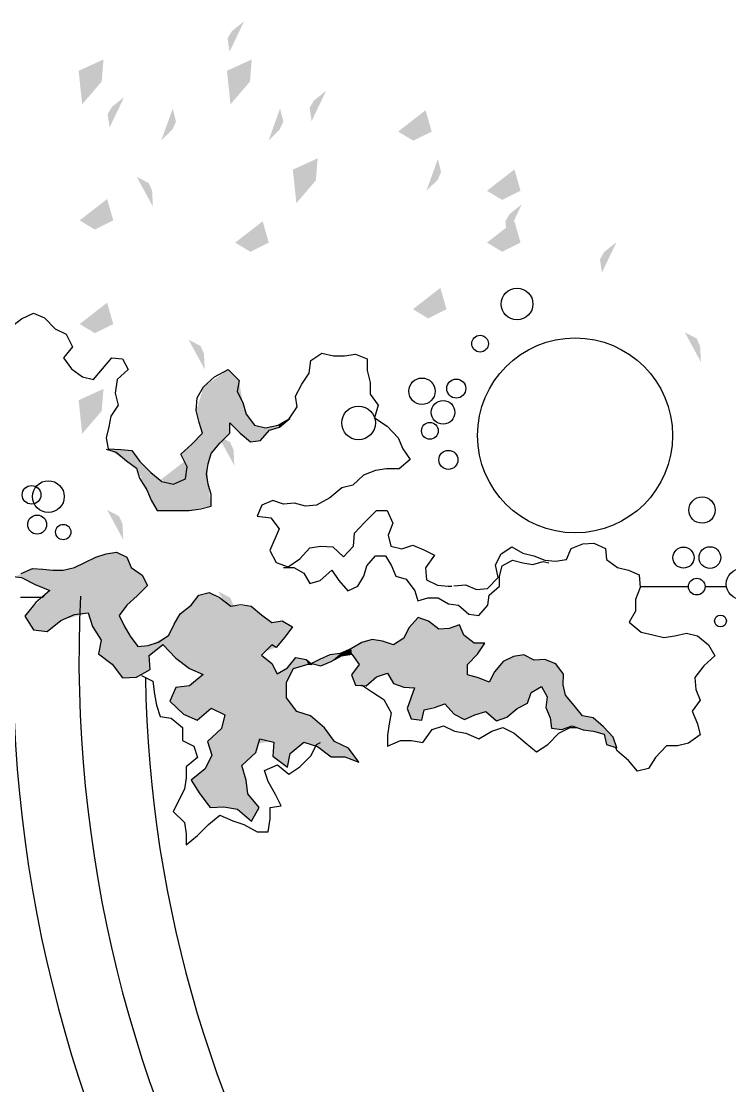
# Model space of a CAD drawing. Header units: millimetres. Extents: x 2133.42 to 2134.8, y 649.95 to 651.52.
# Drawn here: x 2134.2817 to 2134.3352, y 650.9743 to 651.0547 of the extents above; entities that cross this region are included whole.
import ezdxf

# ---------------------------------------------------------------- set-up
doc = ezdxf.new("R2010")
doc.units = ezdxf.units.MM
doc.linetypes.add('CONTINUA', pattern=[0])
for name, color, linetype in [('Hojas01', 64, 'Continuous'), ('Hojas02', 62, 'CONTINUA'), ('Tiesto', 32, 'Continuous')]:
    doc.layers.add(name, color=color, linetype=linetype)

msp = doc.modelspace()

# ---------------------------------------------------------------- linework, layer by layer
at = {"layer": 'Hojas01'}
msp.add_circle((2134.323526612086, 651.0234274879381), 0.00736422481313063, dxfattribs=at)
at = {"layer": 'Hojas02'}
for p, q in [((2134.281735270032, 651.0322401568891), (2134.282628185846, 651.0326520635568)), ((2134.282628185846, 651.0326520635568), (2134.283452415771, 651.0323088078211)), ((2134.280842354219, 651.0315536456866), (2134.281735270032, 651.0322401568891)), ((2134.283452415771, 651.0323088078211), (2134.284276645695, 651.0314849944857)), ((2134.284276645695, 651.0314849944857), (2134.285100875989, 651.031073087818)), ((2134.285100875989, 651.031073087818), (2134.285581676471, 651.0301119720807)), ((2134.285581676471, 651.0301119720807), (2134.284894818323, 651.0292881587453)), ((2134.284894818323, 651.0292881587453), (2134.285512990951, 651.0284643451408)), ((2134.287848308948, 651.0284643451408), (2134.288535167465, 651.0292881587453)), ((2134.288535167465, 651.0292881587453), (2134.289359397389, 651.0292195075443)), ((2134.289359397389, 651.0292195075443), (2134.289771512352, 651.0283956942089)), ((2134.303577364514, 651.0290822054114), (2134.304401594439, 651.029631414212)), ((2134.304401594439, 651.029631414212), (2134.305294510253, 651.0294254608782)), ((2134.305294510253, 651.0294254608782), (2134.306118740177, 651.0294254608782)), ((2134.306118740177, 651.0294254608782), (2134.306942970102, 651.0295627630111)), ((2134.306942970102, 651.0295627630111), (2134.307835885916, 651.0292195075443)), ((2134.307835885916, 651.0292195075443), (2134.307835885916, 651.028327043008)), ((2134.285512990951, 651.0284643451408), (2134.286337220876, 651.0278464851393)), ((2134.2871614508, 651.0276405318054), (2134.287848308948, 651.0284643451408)), ((2134.303439992737, 651.0281210896741), (2134.303577364514, 651.0290822054114)), ((2134.286337220876, 651.0278464851393), (2134.2871614508, 651.0276405318054)), ((2134.288947282427, 651.0276405318054), (2134.28880991065, 651.0266107648672)), ((2134.289771512352, 651.0283956942089), (2134.288947282427, 651.0276405318054)), ((2134.295472436306, 651.0270913227358), (2134.296296666231, 651.0278464851393)), ((2134.296296666231, 651.0278464851393), (2134.297326953821, 651.0283956942089)), ((2134.297326953821, 651.0283956942089), (2134.298151183746, 651.0275718806045)), ((2134.302890505998, 651.0272972760697), (2134.303439992737, 651.0281210896741)), ((2134.307835885916, 651.028327043008), (2134.308041943213, 651.0274345784716)), ((2134.294991635455, 651.0262675094004), (2134.295472436306, 651.0270913227358)), ((2134.298151183746, 651.0275718806045), (2134.298013811969, 651.0267480672691)), ((2134.302409705147, 651.0264048115333), (2134.302890505998, 651.0272972760697)), ((2134.308041943213, 651.0274345784716), (2134.308041943213, 651.0265421139353)), ((2134.28880991065, 651.0266107648672), (2134.289015968316, 651.0257183003308)), ((2134.294922949567, 651.0253063936632), (2134.294991635455, 651.0262675094004)), ((2134.298013811969, 651.0267480672691), (2134.298425926931, 651.0259242536647)), ((2134.302547076924, 651.0255809981979), (2134.302409705147, 651.0264048115333)), ((2134.308041943213, 651.0265421139353), (2134.30866011584, 651.0257183003308)), ((2134.289015968316, 651.0257183003308), (2134.288466481577, 651.0248944869954)), ((2134.295129007232, 651.0244139291268), (2134.294922949567, 651.0253063936632)), ((2134.298425926931, 651.0259242536647), (2134.298700670485, 651.0250317891283)), ((2134.301928904296, 651.0246885336616), (2134.302547076924, 651.0255809981979)), ((2134.30866011584, 651.0257183003308), (2134.308385372655, 651.0247571848626)), ((2134.288466481577, 651.0248944869954), (2134.2883291098, 651.02407067366)), ((2134.295403750418, 651.0235901157914), (2134.295129007232, 651.0244139291268)), ((2134.298700670485, 651.0250317891283), (2134.299318842744, 651.0242079757929)), ((2134.301104674371, 651.0242079757929), (2134.301928904296, 651.0246885336616)), ((2134.301210148652, 651.0240424224049), (2134.30198091589, 651.0247027461904)), ((2134.30198091589, 651.0247027461904), (2134.30198091589, 651.024812800334)), ((2134.308385372655, 651.0247571848626), (2134.309346973988, 651.0241393245919)), ((2134.2883291098, 651.02407067366), (2134.288123052503, 651.0232468600556)), ((2134.294579520492, 651.0227663021869), (2134.295403750418, 651.0235901157914)), ((2134.296695654668, 651.0228318287086), (2134.297466421906, 651.0236022066377)), ((2134.297466421906, 651.0243725842977), (2134.298237189145, 651.0236022066377)), ((2134.297466421906, 651.0236022066377), (2134.297466421906, 651.0243725842977)), ((2134.298237189145, 651.0236022066377), (2134.299007956384, 651.0229418828523)), ((2134.299318842744, 651.0242079757929), (2134.300143072669, 651.0240020224591)), ((2134.299778723622, 651.0230519367268), (2134.300439381414, 651.0238223146558)), ((2134.300143072669, 651.0240020224591), (2134.301104674371, 651.0242079757929)), ((2134.300439381414, 651.0238223146558), (2134.301210148652, 651.0240424224049)), ((2134.309346973988, 651.0241393245919), (2134.310171204282, 651.0232468600556)), ((2134.288123052503, 651.0232468600556), (2134.288260423911, 651.0224230467203)), ((2134.296034996877, 651.0220614510486), (2134.296695654668, 651.0228318287086)), ((2134.299007956384, 651.0229418828523), (2134.299778723622, 651.0230519367268)), ((2134.310171204282, 651.0232468600556), (2134.310514633356, 651.0224230467203)), ((2134.28810710486, 651.0223916129413), (2134.288877872098, 651.0221715049232)), ((2134.288260423911, 651.0224230467203), (2134.289222025613, 651.0223543955193)), ((2134.288877872098, 651.0221715049232), (2134.289648639337, 651.0215111811377)), ((2134.289222025613, 651.0223543955193), (2134.290046255538, 651.0222857443183)), ((2134.290046255538, 651.0222857443183), (2134.290664428166, 651.0214619309829)), ((2134.293755290568, 651.0220111400525), (2134.294579520492, 651.0227663021869)), ((2134.294236091418, 651.0210500243153), (2134.293755290568, 651.0220111400525)), ((2134.295814777613, 651.0212910733886), (2134.296034996877, 651.0220614510486)), ((2134.310514633356, 651.0224230467203), (2134.311064120095, 651.0215992331158)), ((2134.289648639337, 651.0215111811377), (2134.290419406575, 651.0209609112268)), ((2134.290664428166, 651.0214619309829), (2134.29148865809, 651.0206381176475)), ((2134.295704668166, 651.0205206954595), (2134.295814777613, 651.0212910733886)), ((2134.311064120095, 651.0215992331158), (2134.310239889802, 651.0209127219133)), ((2134.290419406575, 651.0209609112268), (2134.290639625839, 651.0201905335667)), ((2134.29148865809, 651.0206381176475), (2134.292312888015, 651.019951606445)), ((2134.294098719642, 651.0201575597789), (2134.294236091418, 651.0210500243153)), ((2134.295814777613, 651.0197503177995), (2134.295704668166, 651.0205206954595)), ((2134.30756114273, 651.0204321643137), (2134.306736912436, 651.0196770019103)), ((2134.308454058543, 651.0207754197804), (2134.30756114273, 651.0204321643137)), ((2134.309278288468, 651.0209127219133), (2134.308454058543, 651.0207754197804)), ((2134.310239889802, 651.0209127219133), (2134.309278288468, 651.0209127219133)), ((2134.290639625839, 651.0201905335667), (2134.291190173813, 651.0193101017632)), ((2134.292312888015, 651.019951606445), (2134.293205803829, 651.0197456531112)), ((2134.293205803829, 651.0197456531112), (2134.294098719642, 651.0201575597789)), ((2134.296034996877, 651.0189799398704), (2134.295814777613, 651.0197503177995)), ((2134.306736912436, 651.0196770019103), (2134.305912682512, 651.0194710485764)), ((2134.291190173813, 651.0193101017632), (2134.291520502893, 651.0185397241031)), ((2134.296034996877, 651.0180995080668), (2134.296034996877, 651.0189799398704)), ((2134.305912682512, 651.0194710485764), (2134.305019766698, 651.0187158861729)), ((2134.291520502893, 651.0185397241031), (2134.291960941052, 651.0177693461741)), ((2134.295264229639, 651.0178794003177), (2134.296034996877, 651.0180995080668)), ((2134.299868329484, 651.0181666771033), (2134.29952490041, 651.0173428637679)), ((2134.300692559409, 651.018509932839), (2134.299868329484, 651.0181666771033)), ((2134.301516789334, 651.0182353283043), (2134.300692559409, 651.018509932839)), ((2134.302341019259, 651.0183039795053), (2134.301516789334, 651.0182353283043)), ((2134.303165249552, 651.0180980261714), (2134.302341019259, 651.0183039795053)), ((2134.303989479477, 651.0181666771033), (2134.303165249552, 651.0180980261714)), ((2134.305019766698, 651.0187158861729), (2134.303989479477, 651.0181666771033)), ((2134.291960941052, 651.0177693461741), (2134.294383352584, 651.0177693461741)), ((2134.294383352584, 651.0177693461741), (2134.295264229639, 651.0178794003177)), ((2134.29952490041, 651.0173428637679), (2134.300555187632, 651.017205561635)), ((2134.300555187632, 651.017205561635), (2134.30117336026, 651.0163817480305)), ((2134.30762982825, 651.0168623058993), (2134.308522744063, 651.0177547704355)), ((2134.308522744063, 651.0177547704355), (2134.309346973988, 651.0177547704355)), ((2134.309346973988, 651.0177547704355), (2134.309759089319, 651.0167936549673)), ((2134.30117336026, 651.0163817480305), (2134.300486502112, 651.0147341213598)), ((2134.306874284213, 651.0160384925639), (2134.30762982825, 651.0168623058993)), ((2134.309759089319, 651.0167936549673), (2134.309415659876, 651.0159011901619)), ((2134.306805598325, 651.0150773768265), (2134.306874284213, 651.0160384925639)), ((2134.309415659876, 651.0159011901619), (2134.309621717542, 651.0150773768265)), ((2134.302753134221, 651.0141162610893), (2134.303508678626, 651.0149400746936)), ((2134.303508678626, 651.0149400746936), (2134.30433290855, 651.0150773768265)), ((2134.30433290855, 651.0150773768265), (2134.305225824364, 651.0150087256255)), ((2134.305225824364, 651.0150087256255), (2134.306050054289, 651.0142535634911)), ((2134.306050054289, 651.0142535634911), (2134.306805598325, 651.0150773768265)), ((2134.309621717542, 651.0150773768265), (2134.310445947467, 651.0148714234928)), ((2134.310445947467, 651.0148714234928), (2134.311270177392, 651.0151460280275)), ((2134.311270177392, 651.0151460280275), (2134.312094407317, 651.0148027722918)), ((2134.312094407317, 651.0148027722918), (2134.312918637242, 651.014390865624)), ((2134.317933369268, 651.0144798778209), (2134.318757599192, 651.0150290866214)), ((2134.318757599192, 651.0150290866214), (2134.319581829117, 651.0145485287528)), ((2134.322878748816, 651.0140679711532), (2134.323222178259, 651.0148917844886)), ((2134.323222178259, 651.0148917844886), (2134.324115094072, 651.0152350399553)), ((2134.324115094072, 651.0152350399553), (2134.324939323997, 651.0153036911563)), ((2134.324939323997, 651.0153036911563), (2134.325832239811, 651.0148917844886)), ((2134.325832239811, 651.0148917844886), (2134.325900925699, 651.0140679711532)), ((2134.286502202463, 651.0138415158443), (2134.287344817924, 651.0142302187951)), ((2134.287344817924, 651.0142302187951), (2134.288122616585, 651.0144893538267)), ((2134.288122616585, 651.0144893538267), (2134.288900415614, 651.0146189214769)), ((2134.288900415614, 651.0146189214769), (2134.289678214275, 651.0142302187951)), ((2134.289678214275, 651.0142302187951), (2134.290002297173, 651.0134528128935)), ((2134.300486502112, 651.0147341213598), (2134.300967302963, 651.0138416565544)), ((2134.301860218407, 651.0134984010878), (2134.302753134221, 651.0141162610893)), ((2134.307791253224, 651.01357642821), (2134.308451911015, 651.01434680587)), ((2134.308451911015, 651.01434680587), (2134.309222678254, 651.01434680587)), ((2134.309222678254, 651.01434680587), (2134.309663116781, 651.01357642821)), ((2134.312918637242, 651.014390865624), (2134.312231779094, 651.0134297498868)), ((2134.317521254305, 651.0136560642164), (2134.317933369268, 651.0144798778209)), ((2134.318031447326, 651.01357642821), (2134.318802214565, 651.0140166439772)), ((2134.318802214565, 651.0140166439772), (2134.319572981804, 651.0137965362281)), ((2134.319581829117, 651.0145485287528), (2134.320406059042, 651.0143425754189)), ((2134.320406059042, 651.0143425754189), (2134.321230288967, 651.0139993199523)), ((2134.321230288967, 651.0139993199523), (2134.322054518891, 651.0139306687513)), ((2134.322054518891, 651.0139306687513), (2134.322878748816, 651.0140679711532)), ((2134.325900925699, 651.0140679711532), (2134.326725155624, 651.0134501108827)), ((2134.281705776529, 651.012999326252), (2134.282548391991, 651.0133880292029)), ((2134.282548391991, 651.0133880292029), (2134.283326190651, 651.0133232452432)), ((2134.283326190651, 651.0133232452432), (2134.28410398968, 651.0132584615526)), ((2134.28410398968, 651.0132584615526), (2134.284881788341, 651.0132584615526)), ((2134.284881788341, 651.0132584615526), (2134.285724403802, 651.0134528128935)), ((2134.285724403802, 651.0134528128935), (2134.286502202463, 651.0138415158443)), ((2134.290002297173, 651.0134528128935), (2134.290844912634, 651.0128697586018)), ((2134.300967302963, 651.0138416565544), (2134.301860218407, 651.0134984010878)), ((2134.301515005131, 651.0134663743354), (2134.302285772738, 651.0134663743354)), ((2134.302285772738, 651.0134663743354), (2134.303056539977, 651.013026158299)), ((2134.304267745743, 651.0124758883882), (2134.305148622429, 651.0132462663172)), ((2134.305148622429, 651.0132462663172), (2134.305699170773, 651.0124758883882)), ((2134.307571033961, 651.0128060502809), (2134.307791253224, 651.01357642821)), ((2134.309663116781, 651.01357642821), (2134.309993445492, 651.0128060502809)), ((2134.312231779094, 651.0134297498868), (2134.312300464982, 651.0125372853504)), ((2134.317727311602, 651.0126949487482), (2134.317521254305, 651.0136560642164)), ((2134.317811228063, 651.0128060502809), (2134.318031447326, 651.01357642821)), ((2134.319572981804, 651.0137965362281), (2134.32034374941, 651.0136864820845)), ((2134.32034374941, 651.0136864820845), (2134.321114516649, 651.0139065901027)), ((2134.321114516649, 651.0139065901027), (2134.321554955176, 651.0137965362281)), ((2134.326725155624, 651.0134501108827), (2134.327549385549, 651.0132441575488)), ((2134.327549385549, 651.0132441575488), (2134.328373615474, 651.012900902082)), ((2134.280676641927, 651.0128246441944), (2134.281713707053, 651.0126950765442)), ((2134.281713707053, 651.0126950765442), (2134.28275077218, 651.0121768059431)), ((2134.290844912634, 651.0128697586018), (2134.291233811965, 651.0120923529693)), ((2134.303056539977, 651.013026158299), (2134.303496978136, 651.0122557806391)), ((2134.303496978136, 651.0122557806391), (2134.304267745743, 651.0124758883882)), ((2134.305699170773, 651.0124758883882), (2134.306359828195, 651.0117055107281)), ((2134.307130595434, 651.0120356726209), (2134.307571033961, 651.0128060502809)), ((2134.309993445492, 651.0128060502809), (2134.310764212731, 651.0125859425317)), ((2134.310764212731, 651.0125859425317), (2134.311424870522, 651.0117055107281)), ((2134.312300464982, 651.0125372853504), (2134.313124694907, 651.0121253786828)), ((2134.316903081677, 651.0118711351438), (2134.317727311602, 651.0126949487482)), ((2134.317811228063, 651.0120356726209), (2134.317811228063, 651.0128060502809)), ((2134.328373615474, 651.012900902082), (2134.328442301362, 651.0119397863448)), ((2134.28275077218, 651.0121768059431), (2134.283852653739, 651.0117233193017)), ((2134.283852653739, 651.0117233193017), (2134.282815588612, 651.0108163460188)), ((2134.291233811965, 651.0120923529693), (2134.290456013304, 651.0113149473367)), ((2134.295122806006, 651.0113797310273), (2134.295900604666, 651.0115740823682)), ((2134.295900604666, 651.0115740823682), (2134.296678403695, 651.0111853796865)), ((2134.306359828195, 651.0117055107281), (2134.307130595434, 651.0120356726209)), ((2134.311424870522, 651.0117055107281), (2134.311645089786, 651.0109351327991)), ((2134.313124694907, 651.0121253786828), (2134.313948924831, 651.0120567274818)), ((2134.313948924831, 651.0120567274818), (2134.314223668017, 651.0120567274818)), ((2134.314361706014, 651.0120770884777), (2134.315254621828, 651.0121457396785)), ((2134.315254621828, 651.0121457396785), (2134.316078851753, 651.0118024839428)), ((2134.316078851753, 651.0118024839428), (2134.316903081677, 651.0118711351438)), ((2134.317040460824, 651.0113753488354), (2134.317811228063, 651.0120356726209)), ((2134.328442301362, 651.0119397863448), (2134.328098872288, 651.0110473218084)), ((2134.2816429246, 651.0112123582923), (2134.283331111614, 651.0112123582923)), ((2134.282815588612, 651.0108163460188), (2134.281972973519, 651.0097798050857)), ((2134.283331111614, 651.0112123582923), (2134.283471793762, 651.0113529694422)), ((2134.290456013304, 651.0113149473367), (2134.289678214275, 651.0106023253948)), ((2134.29453945701, 651.0106023253948), (2134.295122806006, 651.0113797310273)), ((2134.296678403695, 651.0111853796865), (2134.297521018789, 651.010537541435)), ((2134.311645089786, 651.0109351327991), (2134.312415857024, 651.0111552408172)), ((2134.312415857024, 651.0111552408172), (2134.313186624263, 651.0111552408172)), ((2134.313186624263, 651.0111552408172), (2134.313957391501, 651.01071502505)), ((2134.316930351376, 651.0106049709063), (2134.317040460824, 651.0113753488354)), ((2134.328098872288, 651.0110473218084), (2134.328098872288, 651.010154857272)), ((2134.285732334327, 651.009909372736), (2134.286769399454, 651.0100389403863)), ((2134.286769399454, 651.0100389403863), (2134.287093481983, 651.0090023994532)), ((2134.289678214275, 651.0106023253948), (2134.289094865279, 651.0098249194931)), ((2134.293243125418, 651.0091770815109), (2134.293696841549, 651.0099544871434)), ((2134.293696841549, 651.0099544871434), (2134.29453945701, 651.0106023253948)), ((2134.297521018789, 651.010537541435), (2134.298298817817, 651.0106671090854)), ((2134.298298817817, 651.0106671090854), (2134.299076616478, 651.010537541435)), ((2134.299076616478, 651.010537541435), (2134.299854415508, 651.0098897034528)), ((2134.313957391501, 651.01071502505), (2134.314728159108, 651.0106049709063)), ((2134.314728159108, 651.0106049709063), (2134.315498926347, 651.0099446471208)), ((2134.315498926347, 651.0099446471208), (2134.316269693585, 651.0098345932463)), ((2134.316269693585, 651.0098345932463), (2134.316930351376, 651.0106049709063)), ((2134.328098872288, 651.010154857272), (2134.327618071437, 651.0093310436677)), ((2134.281972973519, 651.0097798050857), (2134.282621138947, 651.0087432641527)), ((2134.283658204074, 651.0086136965024), (2134.2846952692, 651.0094558860947)), ((2134.2846952692, 651.0094558860947), (2134.285732334327, 651.009909372736)), ((2134.289094865279, 651.0098249194931), (2134.28948376461, 651.0090475138605)), ((2134.292854226087, 651.0083348919186), (2134.293243125418, 651.0091770815109)), ((2134.299854415508, 651.0098897034528), (2134.300632214168, 651.0093066491611)), ((2134.300632214168, 651.0093066491611), (2134.301410012829, 651.0094362168114)), ((2134.301410012829, 651.0094362168114), (2134.302187811858, 651.0089827299009)), ((2134.311667140269, 651.009685509668), (2134.310974197336, 651.0089005707979)), ((2134.312452475913, 651.0094084724356), (2134.311667140269, 651.009685509668)), ((2134.313237811557, 651.0088082251434), (2134.312452475913, 651.0094084724356)), ((2134.314808482844, 651.0091314352031), (2134.314023147201, 651.0088543979706)), ((2134.31513185641, 651.0083464963329), (2134.314808482844, 651.0091314352031)), ((2134.327618071437, 651.0093310436677), (2134.32851098725, 651.0085758815331)), ((2134.282621138947, 651.0087432641527), (2134.283658204074, 651.0086136965024)), ((2134.287093481983, 651.0090023994532), (2134.28774164778, 651.007965858251)), ((2134.28948376461, 651.0090475138605), (2134.289937480741, 651.008270108228)), ((2134.292076427427, 651.0078166213175), (2134.292854226087, 651.0083348919186)), ((2134.302187811858, 651.0089827299009), (2134.301604462494, 651.0082053242684)), ((2134.310974197336, 651.0089005707979), (2134.3106046276, 651.0081156321968)), ((2134.314023147201, 651.0088543979706), (2134.313237811557, 651.0088082251434)), ((2134.315917192053, 651.0077462493099), (2134.31513185641, 651.0083464963329)), ((2134.32851098725, 651.0085758815331), (2134.329403903063, 651.0083699281994)), ((2134.329403903063, 651.0083699281994), (2134.330228132989, 651.0081639745964)), ((2134.331052362913, 651.0083012769984), (2134.331945278726, 651.0085072303322)), ((2134.331945278726, 651.0085072303322), (2134.332769508652, 651.0083012769984)), ((2134.28774164778, 651.007965858251), (2134.287547198114, 651.0069293173179)), ((2134.289937480741, 651.008270108228), (2134.290520829737, 651.0074927023264)), ((2134.290520829737, 651.0074927023264), (2134.291298628397, 651.007557486286)), ((2134.291298628397, 651.007557486286), (2134.292076427427, 651.0078166213175)), ((2134.291371375723, 651.0067997496677), (2134.29240844048, 651.0076419392599)), ((2134.29240844048, 651.0076419392599), (2134.293380689175, 651.0066053983268)), ((2134.300632214168, 651.0076222699767), (2134.299854415508, 651.0068448643441)), ((2134.300956297066, 651.0074279186358), (2134.300632214168, 651.0076222699767)), ((2134.301604462494, 651.0082053242684), (2134.300956297066, 651.0074279186358)), ((2134.307417088854, 651.0077924221371), (2134.30663175321, 651.0073306933267)), ((2134.308202424498, 651.0080232862733), (2134.307417088854, 651.0077924221371)), ((2134.308987760141, 651.0078847677916), (2134.308202424498, 651.0080232862733)), ((2134.309819291956, 651.0076077305591), (2134.308987760141, 651.0078847677916)), ((2134.3106046276, 651.0081156321968), (2134.309819291956, 651.0076077305591)), ((2134.316702527697, 651.0077462493099), (2134.315917192053, 651.0077462493099)), ((2134.316148172908, 651.0069151376125), (2134.316702527697, 651.0077462493099)), ((2134.330228132989, 651.0081639745964), (2134.331052362913, 651.0083012769984)), ((2134.332769508652, 651.0083012769984), (2134.333593738576, 651.0076147657959)), ((2134.333593738576, 651.0076147657959), (2134.334074539427, 651.0067909521914)), ((2134.287547198114, 651.0069293173179), (2134.28858426324, 651.0061519116854)), ((2134.291436192155, 651.0057632087346), (2134.291371375723, 651.0067997496677)), ((2134.299854415508, 651.0068448643441), (2134.300632214168, 651.0061970260928)), ((2134.305014885752, 651.0068689647853), (2134.304229550109, 651.0064995818983)), ((2134.305800221396, 651.0069613104398), (2134.305014885752, 651.0068689647853)), ((2134.305107278095, 651.0063610631477), (2134.305892613738, 651.0067766188617)), ((2134.30663175321, 651.0073306933267), (2134.305800221396, 651.0069613104398)), ((2134.305892613738, 651.0067766188617), (2134.306677949382, 651.0069151376125)), ((2134.306677949382, 651.0069151376125), (2134.307232303802, 651.0061301987424)), ((2134.315409033436, 651.0061301987424), (2134.316148172908, 651.0069151376125)), ((2134.318873749576, 651.0067304460346), (2134.318088413932, 651.0063610631477)), ((2134.319659085219, 651.0068689647853), (2134.318873749576, 651.0067304460346)), ((2134.320444420863, 651.006453408802), (2134.319659085219, 651.0068689647853)), ((2134.334074539427, 651.0067909521914), (2134.333250309503, 651.006035790057)), ((2134.28858426324, 651.0061519116854), (2134.289362061902, 651.0051153707523)), ((2134.293380689175, 651.0066053983268), (2134.294417754301, 651.0058279926942)), ((2134.300632214168, 651.0061970260928), (2134.301021113499, 651.0054196204602)), ((2134.301798912528, 651.0058731071016), (2134.302447077956, 651.0066505127342)), ((2134.302260558815, 651.0058279926942), (2134.303362440373, 651.0061519116854)), ((2134.302447077956, 651.0066505127342), (2134.303224876985, 651.0065209450839)), ((2134.303224876985, 651.0065209450839), (2134.303678592747, 651.0061322424021)), ((2134.303362440373, 651.0061519116854), (2134.303621706839, 651.0061519116854)), ((2134.303536606807, 651.0062225446659), (2134.304321942451, 651.006037853088)), ((2134.304229550109, 651.0064995818983), (2134.303582802978, 651.0061763715696)), ((2134.304321942451, 651.006037853088), (2134.305107278095, 651.0063610631477)), ((2134.307232303802, 651.0061301987424), (2134.30663175321, 651.0053452601413)), ((2134.315409033436, 651.0053452601413), (2134.315409033436, 651.0061301987424)), ((2134.318088413932, 651.0063610631477), (2134.317441666801, 651.0055761245466)), ((2134.321229756507, 651.0064995818983), (2134.320444420863, 651.006453408802)), ((2134.322061288321, 651.0061763715696), (2134.321229756507, 651.0064995818983)), ((2134.322661838913, 651.0053914329686), (2134.322061288321, 651.0061763715696)), ((2134.333250309503, 651.006035790057), (2134.332563450986, 651.0051433255206)), ((2134.289362061902, 651.0051153707523), (2134.290399127028, 651.0051801544429)), ((2134.290399127028, 651.0051801544429), (2134.291436192155, 651.0057632087346)), ((2134.290787270659, 651.0053066899983), (2134.291631364043, 651.0048848565488)), ((2134.294417754301, 651.0058279926942), (2134.295454819428, 651.0053745057838)), ((2134.295454819428, 651.0053745057838), (2134.294417754301, 651.0045323164605)), ((2134.301021113499, 651.0054196204602), (2134.301798912528, 651.0058731071016)), ((2134.301742026251, 651.0047914514921), (2134.302260558815, 651.0058279926942)), ((2134.30663175321, 651.0053452601413), (2134.306955126776, 651.0045603212712)), ((2134.30774046242, 651.004514148444), (2134.308525798063, 651.0052067413906)), ((2134.308525798063, 651.0052067413906), (2134.309357329878, 651.005483778623)), ((2134.309357329878, 651.005483778623), (2134.309819291956, 651.0046988400219)), ((2134.316240565619, 651.0051143957361), (2134.315409033436, 651.0053452601413)), ((2134.317025900894, 651.0047911856765), (2134.316240565619, 651.0051143957361)), ((2134.317441666801, 651.0055761245466), (2134.317025900894, 651.0047911856765)), ((2134.322615642742, 651.0046064940984), (2134.322661838913, 651.0053914329686)), ((2134.332563450986, 651.0051433255206), (2134.332632136875, 651.0042508609844)), ((2134.291631364043, 651.0048848565488), (2134.291772046437, 651.0039005784998)), ((2134.293380689175, 651.0044027488103), (2134.292926973044, 651.0033662078772)), ((2134.294417754301, 651.0045323164605), (2134.293380689175, 651.0044027488103)), ((2134.301742026251, 651.0036253429088), (2134.301742026251, 651.0047914514921)), ((2134.306955126776, 651.0045603212712), (2134.30774046242, 651.004514148444)), ((2134.307387775762, 651.0046036342491), (2134.308231869146, 651.0040411896497)), ((2134.309819291956, 651.0046988400219), (2134.3106046276, 651.0044218027895)), ((2134.3106046276, 651.0044218027895), (2134.311389963244, 651.0043756299623)), ((2134.311389963244, 651.0043756299623), (2134.311112785849, 651.0035906910922)), ((2134.32021343964, 651.0040062470754), (2134.320998775283, 651.0044679756168)), ((2134.320998775283, 651.0044679756168), (2134.32141454119, 651.0036830367466)), ((2134.322800427794, 651.0038215554973), (2134.322615642742, 651.0046064940984)), ((2134.291772046437, 651.0039005784998), (2134.291912728586, 651.0030569116007)), ((2134.302519824912, 651.0025888019755), (2134.301742026251, 651.0036253429088)), ((2134.308231869146, 651.0040411896497), (2134.309075962777, 651.0034787450502)), ((2134.311112785849, 651.0035906910922), (2134.310835608455, 651.0028057524911)), ((2134.319936262614, 651.0032213082052), (2134.32021343964, 651.0040062470754)), ((2134.32141454119, 651.0036830367466), (2134.321322148849, 651.0028980981456)), ((2134.323447174556, 651.0030366166272), (2134.322800427794, 651.0038215554973)), ((2134.332632136875, 651.0042508609844), (2134.332975565949, 651.0034270473799)), ((2134.291912728586, 651.0030569116007), (2134.292194093129, 651.0022132447015)), ((2134.292926973044, 651.0033662078772), (2134.293964038171, 651.0023944506347)), ((2134.295001103297, 651.0019409639933), (2134.296038168423, 651.0028479372762)), ((2134.296038168423, 651.0028479372762), (2134.29707523355, 651.0023296666751)), ((2134.309075962777, 651.0034787450502), (2134.309638691617, 651.0024944670013)), ((2134.310835608455, 651.0028057524911), (2134.31115898202, 651.002020813621)), ((2134.311944317664, 651.0019284679664), (2134.312129102348, 651.0027134065675)), ((2134.312129102348, 651.0027134065675), (2134.312914437992, 651.0028980981456)), ((2134.312914437992, 651.0028980981456), (2134.313699773636, 651.003175135378)), ((2134.313699773636, 651.003175135378), (2134.314392716937, 651.0023901965079)), ((2134.318365591326, 651.0021593323717), (2134.31915092697, 651.0028057524911)), ((2134.31915092697, 651.0028057524911), (2134.319936262614, 651.0032213082052)), ((2134.321322148849, 651.0028980981456), (2134.321645522414, 651.0021131592754)), ((2134.324093921687, 651.0022516780261), (2134.323447174556, 651.0030366166272)), ((2134.332975565949, 651.0034270473799), (2134.332357393689, 651.0026032340445)), ((2134.292194093129, 651.0022132447015), (2134.293038186513, 651.0020726335516)), ((2134.293038186513, 651.0020726335516), (2134.293882280143, 651.0013695778024)), ((2134.293964038171, 651.0023944506347), (2134.295001103297, 651.0019409639933)), ((2134.29707523355, 651.0023296666751), (2134.296815967085, 651.001293125742)), ((2134.303556890039, 651.0022648829845), (2134.302519824912, 651.0025888019755)), ((2134.304593955166, 651.0013579097016), (2134.303556890039, 651.0022648829845)), ((2134.309638691617, 651.0024944670013), (2134.309498009468, 651.0016508001021)), ((2134.31115898202, 651.002020813621), (2134.311944317664, 651.0019284679664)), ((2134.314392716937, 651.0023901965079), (2134.31517805258, 651.0019746407937)), ((2134.31517805258, 651.0019746407937), (2134.315963388224, 651.0023440236806)), ((2134.315963388224, 651.0023440236806), (2134.316794920039, 651.0025748880859)), ((2134.316794920039, 651.0025748880859), (2134.317580255683, 651.0018822951392)), ((2134.317580255683, 651.0018822951392), (2134.318365591326, 651.0021593323717)), ((2134.321645522414, 651.0021131592754), (2134.321737914756, 651.0013282206743)), ((2134.32487925733, 651.0021131592754), (2134.324093921687, 651.0022516780261)), ((2134.325664592974, 651.0014205663289), (2134.32487925733, 651.0021131592754)), ((2134.332357393689, 651.0026032340445), (2134.332769508652, 651.0016421183071)), ((2134.293882280143, 651.0013695778024), (2134.293882280143, 651.0003852995734)), ((2134.296815967085, 651.001293125742), (2134.295778901958, 651.0003213687685)), ((2134.305371753826, 651.0003213687685), (2134.304593955166, 651.0013579097016)), ((2134.309498009468, 651.0016508001021), (2134.309357327073, 651.000807133203)), ((2134.312030289866, 651.0002446884235), (2134.312733701102, 651.0012289666525)), ((2134.312733701102, 651.0012289666525), (2134.313577794485, 651.0015101889522)), ((2134.313577794485, 651.0015101889522), (2134.314421888116, 651.0010883555027)), ((2134.314421888116, 651.0010883555027), (2134.3152659815, 651.0009477443529)), ((2134.316250757278, 651.0005259107232), (2134.317235533057, 651.0010883555027)), ((2134.317235533057, 651.0010883555027), (2134.318079626441, 651.0013695778024)), ((2134.318079626441, 651.0013695778024), (2134.318923719824, 651.0009477443529)), ((2134.321737914756, 651.0013282206743), (2134.3225232504, 651.0012358750199)), ((2134.322300093852, 651.0009477443529), (2134.323144187236, 651.0013695778024)), ((2134.3225232504, 651.0012358750199), (2134.323308586043, 651.0015129122523)), ((2134.323144187236, 651.0013695778024), (2134.323706916323, 651.0013695778024)), ((2134.323308586043, 651.0015129122523), (2134.324140117858, 651.0011897021926)), ((2134.324140117858, 651.0011897021926), (2134.324925453502, 651.0010973562692)), ((2134.324925453502, 651.0010973562692), (2134.325710789145, 651.0008664918639)), ((2134.326403732079, 651.0006356277278), (2134.325664592974, 651.0014205663289)), ((2134.332769508652, 651.0016421183071), (2134.332975565949, 651.0008183049719)), ((2134.293882280143, 651.0003852995734), (2134.294726373527, 650.9999634661237)), ((2134.295778901958, 651.0003213687685), (2134.296102984856, 650.9992848275664)), ((2134.299408629901, 650.9994791791763), (2134.299732712799, 651.0005157201094)), ((2134.299732712799, 651.0005157201094), (2134.300769777926, 651.0002565848089)), ((2134.306408818953, 650.9998030981675), (2134.305371753826, 651.0003213687685)), ((2134.309357327073, 651.000807133203), (2134.309357327073, 650.9999634661237)), ((2134.309357327073, 650.9999634661237), (2134.310342102852, 651.0003852995734)), ((2134.310342102852, 651.0003852995734), (2134.311186196483, 651.0003852995734)), ((2134.311186196483, 651.0003852995734), (2134.312030289866, 651.0002446884235)), ((2134.3152659815, 651.0009477443529), (2134.316250757278, 651.0005259107232)), ((2134.318923719824, 651.0009477443529), (2134.319767813455, 651.0002446884235)), ((2134.321456000469, 651.0001040772736), (2134.322300093852, 651.0009477443529)), ((2134.325710789145, 651.0008664918639), (2134.325895573829, 651.0000815532628)), ((2134.326680909473, 650.9998506888576), (2134.326403732079, 651.0006356277278)), ((2134.332975565949, 651.0008183049719), (2134.332082650135, 651.0002004447012)), ((2134.294726373527, 650.9999634661237), (2134.295007738071, 650.9991197992247)), ((2134.298371564774, 650.9985074219338), (2134.299408629901, 650.9994791791763)), ((2134.300769777926, 651.0002565848089), (2134.300704961125, 650.9992200438758)), ((2134.302001292349, 650.9994143952166), (2134.303038357476, 651.0002565848089)), ((2134.303038357476, 651.0002565848089), (2134.304075422602, 650.9999326658177)), ((2134.303589355043, 650.9992604103745), (2134.304011401734, 651.0001040772736)), ((2134.304011401734, 651.0001040772736), (2134.304292766278, 651.0002446884235)), ((2134.304075422602, 650.9999326658177), (2134.305112487729, 650.9991552599162)), ((2134.307186617982, 650.9987665572344), (2134.306408818953, 650.9998030981675)), ((2134.319767813455, 651.0002446884235), (2134.320611906838, 650.9995416326742)), ((2134.320611906838, 650.9995416326742), (2134.321456000469, 651.0001040772736)), ((2134.325895573829, 651.0000815532628), (2134.326680909473, 650.9998506888576)), ((2134.326725155624, 650.9995825846996), (2134.326587783847, 650.9998571892345)), ((2134.327549385549, 650.9988960734971), (2134.326725155624, 650.9995825846996)), ((2134.330434190286, 650.9999944913674), (2134.32960996036, 650.999102026831)), ((2134.33125842021, 650.9999944913674), (2134.330434190286, 650.9999944913674)), ((2134.332082650135, 651.0002004447012), (2134.33125842021, 650.9999944913674)), ((2134.295007738071, 650.9991197992247), (2134.294163644687, 650.9984167434753)), ((2134.296102984856, 650.9992848275664), (2134.295584452293, 650.9982482866333)), ((2134.300704961125, 650.9992200438758), (2134.301806842684, 650.9983778542836)), ((2134.301806842684, 650.9983778542836), (2134.302001292349, 650.9994143952166)), ((2134.302745261659, 650.9984167434753), (2134.303589355043, 650.9992604103745)), ((2134.305112487729, 650.9991552599162), (2134.306149552855, 650.9991552599162)), ((2134.306149552855, 650.9991552599162), (2134.307186617982, 650.9987665572344)), ((2134.328236243697, 650.9980722601618), (2134.327549385549, 650.9988960734971)), ((2134.32960996036, 650.999102026831), (2134.329060473621, 650.9982782134956)), ((2134.294163644687, 650.9984167434753), (2134.294163644687, 650.9975730765763)), ((2134.295584452293, 650.9982482866333), (2134.294547387166, 650.9974060970411)), ((2134.298695647673, 650.9974060970411), (2134.298371564774, 650.9985074219338)), ((2134.300072298866, 650.9981355211756), (2134.301057074645, 650.9985573546252)), ((2134.30035366341, 650.9972918542766), (2134.300072298866, 650.9981355211756)), ((2134.301057074645, 650.9985573546252), (2134.301901168029, 650.997854298876)), ((2134.301901168029, 650.997854298876), (2134.302745261659, 650.9984167434753)), ((2134.329060473621, 650.9982782134956), (2134.328236243697, 650.9980722601618)), ((2134.294163644687, 650.9975730765763), (2134.294022962292, 650.9967294096771)), ((2134.294547387166, 650.9974060970411), (2134.295195552962, 650.996369556108)), ((2134.298825280905, 650.996369556108), (2134.298695647673, 650.9974060970411)), ((2134.300916392496, 650.9963075762275), (2134.30035366341, 650.9972918542766)), ((2134.294022962292, 650.9967294096771), (2134.293178868908, 650.9950420758788)), ((2134.295195552962, 650.996369556108), (2134.295973351623, 650.9953330151749)), ((2134.299667895998, 650.9953330151749), (2134.298825280905, 650.996369556108)), ((2134.301338439188, 650.9954639093284), (2134.300916392496, 650.9963075762275)), ((2134.300494345558, 650.9953232981785), (2134.301338439188, 650.9954639093284)), ((2134.293178868908, 650.9950420758788), (2134.294022962292, 650.9941984089796)), ((2134.295851831454, 650.9940577978298), (2134.296695925084, 650.9947608535791)), ((2134.295973351623, 650.9953330151749), (2134.29701041675, 650.9953977991345)), ((2134.296695925084, 650.9947608535791), (2134.297680700864, 650.9943390201296)), ((2134.29701041675, 650.9953977991345), (2134.298047481876, 650.9952034475245)), ((2134.298047481876, 650.9952034475245), (2134.299084547003, 650.9942964742418)), ((2134.299084547003, 650.9942964742418), (2134.299667895998, 650.9953330151749)), ((2134.300494345558, 650.9944796312794), (2134.300494345558, 650.9953232981785)), ((2134.294022962292, 650.9941984089796), (2134.294163644687, 650.9933547420806)), ((2134.295007738071, 650.9932141309307), (2134.295851831454, 650.9940577978298)), ((2134.297680700864, 650.9943390201296), (2134.298524794247, 650.9940577978298)), ((2134.298524794247, 650.9940577978298), (2134.299509570026, 650.9934953532304)), ((2134.30035366341, 650.9934953532304), (2134.300494345558, 650.9944796312794)), ((2134.294163644687, 650.9933547420806), (2134.294163644687, 650.9925110751814)), ((2134.294163644687, 650.9925110751814), (2134.295007738071, 650.9932141309307)), ((2134.299509570026, 650.9934953532304), (2134.30035366341, 650.9934953532304))]:
    msp.add_line(p, q, dxfattribs=at)
for centre, radius in [((2134.319145108715, 651.0333465883486), 0.001196402527716101), ((2134.316352091293, 651.0303555819394), 0.0006305914845319534), ((2134.31196306388, 651.0267663741762), 0.0009970021364378836), ((2134.314556580022, 651.0269657747475), 0.0007190604300752805), ((2134.313559073871, 651.0251711708659), 0.000891835965530451), ((2134.307175033909, 651.0243735691207), 0.001269677485647944), ((2134.312561567473, 651.0237753677668), 0.000630591313733202), ((2134.313958076184, 651.0215819631027), 0.0007190602802905963), ((2134.28248701823, 651.0189459715344), 0.0007032831626503241), ((2134.283753158305, 651.0188053603846), 0.001201914724514714), ((2134.33311019607, 651.0177933549483), 0.0009970021364378778), ((2134.282909064922, 651.0166961931367), 0.0007169929726746468), ((2134.284878616233, 651.0161337485373), 0.000579771906606268), ((2134.331713687359, 651.014204147365), 0.0007976017451596662), ((2134.333708699663, 651.014204147365), 0.0008221735245435477), ((2134.336102714772, 651.0122101430921), 0.001162849865672842), ((2134.332711193511, 651.0120107427009), 0.0006305914845319534), ((2134.334506704781, 651.0094185370741), 0.0004460530927746077)]:
    msp.add_circle(centre, radius, dxfattribs=at)
for points in [[(2134.298536981929, 651.0546974272697), (2134.297608171627, 651.0539515199418), (2134.297433782048, 651.0523949504247), (2134.297286610762, 651.0534027010763)], [(2134.287914907664, 651.051814959274), (2134.28604015606, 651.0509574338628), (2134.287781008192, 651.0501449940384), (2134.286307452757, 651.0484290415218)], [(2134.299112776509, 651.051814959274), (2134.297238024905, 651.0509574338628), (2134.298978877037, 651.0501449940384), (2134.297505321602, 651.0484290415218)], [(2134.30473249778, 651.0494577205081), (2134.303803687477, 651.0487118131803), (2134.303629297899, 651.0471552436629), (2134.303482126613, 651.0481629943147)], [(2134.289482005674, 651.0489813689467), (2134.288553195371, 651.0482354616188), (2134.288378805793, 651.0466788921015), (2134.288231634507, 651.0476866427532)], [(2134.292282134655, 651.0457048632179), (2134.293129970537, 651.0465416670402), (2134.293144591442, 651.0481079066822), (2134.293393841843, 651.047120437695)], [(2134.300383920825, 651.0457048632179), (2134.301231756707, 651.0465416670402), (2134.301246377611, 651.0481079066822), (2134.301495628013, 651.047120437695)], [(2134.311314732133, 651.0456790110043), (2134.310162005979, 651.0463702701891), (2134.312698016701, 651.0463702701891), (2134.312236899875, 651.0479833045354)], [(2134.304089588797, 651.044353508405), (2134.302214837193, 651.0434959829938), (2134.303955689325, 651.0426835431695), (2134.302482133891, 651.0409675906528)], [(2134.31229841241, 651.041894171037), (2134.313146248292, 651.0427309748593), (2134.313160869197, 651.0442972145015), (2134.313410119598, 651.0433097455141)], [(2134.291647109684, 651.0407096323793), (2134.291587249391, 651.041899373135), (2134.290428378689, 651.0429530994202), (2134.291331104061, 651.0424816042803)], [(2134.318025016768, 651.0412077309365), (2134.316872290614, 651.0418989901211), (2134.319408301336, 651.0418989901211), (2134.31894718451, 651.0435120244674)], [(2134.287269449403, 651.0389720708508), (2134.286116723248, 651.0396633300354), (2134.288652733971, 651.0396633300354), (2134.288191617144, 651.0412763643817)], [(2134.319506394844, 651.0408836330234), (2134.318577584541, 651.0401377256956), (2134.318403194962, 651.0385811561782), (2134.318256023676, 651.03958890683)], [(2134.299012516172, 651.0372953358124), (2134.297859790017, 651.0379865949972), (2134.30039580074, 651.0379865949972), (2134.299934683913, 651.0395996293435)], [(2134.318025016768, 651.0372953358124), (2134.316872290614, 651.0379865949972), (2134.319408301336, 651.0379865949972), (2134.31894718451, 651.0395996293435)], [(2134.32665510078, 651.0380256038618), (2134.325726290477, 651.0372796965339), (2134.325551900899, 651.0357231270168), (2134.325404729613, 651.0367308776683)], [(2134.312433085443, 651.0322651708011), (2134.311280359288, 651.0329564299857), (2134.31381637001, 651.0329564299857), (2134.313355253184, 651.034569464332)], [(2134.287269449403, 651.0311473608099), (2134.286116723248, 651.0318386199947), (2134.288652733971, 651.0318386199947), (2134.288191617144, 651.033451654341)], [(2134.333027335583, 651.0289725272144), (2134.33296747529, 651.0301622679699), (2134.331808604589, 651.0312159942553), (2134.33271132996, 651.0307444991154)], [(2134.295561483582, 651.0284136021669), (2134.295501623289, 651.0296033429227), (2134.294342752587, 651.0306570692078), (2134.295245477959, 651.0301855740679)], [(2134.297466421906, 651.0243725842977), (2134.295472436306, 651.0270913227358), (2134.297466421906, 651.0243725842977), (2134.297326953821, 651.0283956942089)], [(2134.297466421906, 651.0243725842977), (2134.297326953821, 651.0283956942089), (2134.297466421906, 651.0243725842977), (2134.298151183746, 651.0275718806045)], [(2134.287914907664, 651.02694337617), (2134.28604015606, 651.0260858507588), (2134.287781008192, 651.0252734109345), (2134.286307452757, 651.0235574584178)], [(2134.297466421906, 651.0243725842977), (2134.294922949567, 651.0253063936632), (2134.297466421906, 651.0243725842977), (2134.295472436306, 651.0270913227358)], [(2134.297466421906, 651.0243725842977), (2134.298151183746, 651.0275718806045), (2134.297466421906, 651.0243725842977), (2134.298425926931, 651.0259242536647)], [(2134.297466421906, 651.0236022066377), (2134.295403750418, 651.0235901157914), (2134.297466421906, 651.0243725842977), (2134.294922949567, 651.0253063936632)], [(2134.297466421906, 651.0243725842977), (2134.298425926931, 651.0259242536647), (2134.297466421906, 651.0243725842977), (2134.298700670485, 651.0250317891283)], [(2134.297466421906, 651.0243725842977), (2134.298700670485, 651.0250317891283), (2134.298237189145, 651.0236022066377), (2134.299318842744, 651.0242079757929)], [(2134.301210148652, 651.0240424224049), (2134.301104674371, 651.0242079757929), (2134.30198091589, 651.0247027461904)], [(2134.296034996877, 651.0220614510486), (2134.293755290568, 651.0220111400525), (2134.296034996877, 651.0220614510486), (2134.295403750418, 651.0235901157914)], [(2134.296034996877, 651.0220614510486), (2134.295403750418, 651.0235901157914), (2134.297466421906, 651.0236022066377), (2134.295403750418, 651.0235901157914)], [(2134.298237189145, 651.0236022066377), (2134.299318842744, 651.0242079757929), (2134.299007956384, 651.0229418828523), (2134.299318842744, 651.0242079757929)], [(2134.299007956384, 651.0229418828523), (2134.299318842744, 651.0242079757929), (2134.299778723622, 651.0230519367268), (2134.299318842744, 651.0242079757929)], [(2134.299778723622, 651.0230519367268), (2134.299318842744, 651.0242079757929), (2134.300439381414, 651.0238223146558), (2134.300143072669, 651.0240020224591)], [(2134.300439381414, 651.0238223146558), (2134.300143072669, 651.0240020224591), (2134.301210148652, 651.0240424224049), (2134.301104674371, 651.0242079757929)], [(2134.297798245127, 651.0211477770697), (2134.297738384834, 651.0223375178255), (2134.296579514133, 651.0233912441106), (2134.297482239504, 651.0229197489707)], [(2134.288260423911, 651.0224230467203), (2134.290046255538, 651.0222857443183), (2134.290419406575, 651.0209609112268), (2134.290664428166, 651.0214619309829)], [(2134.295814777613, 651.0212910733886), (2134.294236091418, 651.0210500243153), (2134.296034996877, 651.0220614510486), (2134.293755290568, 651.0220111400525)], [(2134.290419406575, 651.0209609112268), (2134.290664428166, 651.0214619309829), (2134.291190173813, 651.0193101017632), (2134.292312888015, 651.019951606445)], [(2134.293420584846, 651.019410255645), (2134.292267858692, 651.0201015148295), (2134.294803869414, 651.0201015148295), (2134.294342752587, 651.0217145491758)], [(2134.295814777613, 651.0197503177995), (2134.294098719642, 651.0201575597789), (2134.295814777613, 651.0212910733886), (2134.294236091418, 651.0210500243153)], [(2134.291190173813, 651.0193101017632), (2134.292312888015, 651.019951606445), (2134.291960941052, 651.0177693461741), (2134.292312888015, 651.019951606445)], [(2134.291960941052, 651.0177693461741), (2134.292312888015, 651.019951606445), (2134.294383352584, 651.0177693461741), (2134.293205803829, 651.0197456531112)], [(2134.294383352584, 651.0177693461741), (2134.293205803829, 651.0197456531112), (2134.296034996877, 651.0180995080668), (2134.294098719642, 651.0201575597789)], [(2134.296034996877, 651.0180995080668), (2134.294098719642, 651.0201575597789), (2134.295814777613, 651.0197503177995), (2134.294098719642, 651.0201575597789)], [(2134.289410348139, 651.015558687011), (2134.289350487846, 651.0167484277667), (2134.288191617144, 651.0178021540519), (2134.289094342515, 651.017330658912)], [(2134.285724403802, 651.0134528128935), (2134.287344817924, 651.0142302187951), (2134.285724403802, 651.0134528128935), (2134.290002297173, 651.0134528128935)], [(2134.287344817924, 651.0142302187951), (2134.288900415614, 651.0146189214769), (2134.290002297173, 651.0134528128935), (2134.289678214275, 651.0142302187951)], [(2134.281220317138, 651.0127567191261), (2134.281705776529, 651.012999326252), (2134.281713707053, 651.0126950765442), (2134.282548391991, 651.0133880292029)], [(2134.281713707053, 651.0126950765442), (2134.282548391991, 651.0133880292029), (2134.28275077218, 651.0121768059431), (2134.283326190651, 651.0133232452432)], [(2134.28275077218, 651.0121768059431), (2134.283326190651, 651.0133232452432), (2134.283852653739, 651.0117233193017), (2134.284881788341, 651.0132584615526)], [(2134.283852653739, 651.0117233193017), (2134.285724403802, 651.0134528128935), (2134.283852653739, 651.0117233193017), (2134.290456013304, 651.0113149473367)], [(2134.283852653739, 651.0117233193017), (2134.284881788341, 651.0132584615526), (2134.283852653739, 651.0117233193017), (2134.285724403802, 651.0134528128935)], [(2134.285724403802, 651.0134528128935), (2134.290002297173, 651.0134528128935), (2134.290456013304, 651.0113149473367)], [(2134.290002297173, 651.0134528128935), (2134.290844912634, 651.0128697586018), (2134.290456013304, 651.0113149473367), (2134.291233811965, 651.0120923529693)], [(2134.290456013304, 651.0113149473367), (2134.283852653739, 651.0117233193017), (2134.289678214275, 651.0106023253948), (2134.281972973519, 651.0097798050857)], [(2134.295454819428, 651.0053745057838), (2134.295122806006, 651.0113797310273), (2134.295454819428, 651.0053745057838), (2134.295900604666, 651.0115740823682)], [(2134.295454819428, 651.0053745057838), (2134.295900604666, 651.0115740823682), (2134.295454819428, 651.0053745057838), (2134.297521018789, 651.010537541435)], [(2134.297798245127, 651.0094107120085), (2134.297738384834, 651.0106004527643), (2134.296579514133, 651.0116541790494), (2134.297482239504, 651.0111826839095)], [(2134.294417754301, 651.0058279926942), (2134.29453945701, 651.0106023253948), (2134.295454819428, 651.0053745057838), (2134.295122806006, 651.0113797310273)], [(2134.281972973519, 651.0097798050857), (2134.282621138947, 651.0087432641527), (2134.285825593897, 651.0101910652403), (2134.2846952692, 651.0094558860947)], [(2134.2846952692, 651.0094558860947), (2134.285825593897, 651.0101910652403), (2134.286769399454, 651.0100389403863)], [(2134.285825593897, 651.0101910652403), (2134.286769399454, 651.0100389403863), (2134.289678214275, 651.0106023253948)], [(2134.286769399454, 651.0100389403863), (2134.289678214275, 651.0106023253948), (2134.287093481983, 651.0090023994532), (2134.289094865279, 651.0098249194931)], [(2134.293243125418, 651.0091770815109), (2134.293696841549, 651.0099544871434), (2134.29453945701, 651.0106023253948)], [(2134.293380689175, 651.0066053983268), (2134.293243125418, 651.0091770815109), (2134.294417754301, 651.0058279926942), (2134.29453945701, 651.0106023253948)], [(2134.295454819428, 651.0053745057838), (2134.299076616478, 651.010537541435), (2134.295454819428, 651.0053745057838), (2134.300632214168, 651.0093066491611)], [(2134.295454819428, 651.0053745057838), (2134.297521018789, 651.010537541435), (2134.295454819428, 651.0053745057838), (2134.299076616478, 651.010537541435)], [(2134.282621138947, 651.0087432641527), (2134.2846952692, 651.0094558860947), (2134.283658204074, 651.0086136965024)], [(2134.287093481983, 651.0090023994532), (2134.289094865279, 651.0098249194931), (2134.28774164778, 651.007965858251), (2134.28948376461, 651.0090475138605)], [(2134.29240844048, 651.0076419392599), (2134.292854226087, 651.0083348919186), (2134.293380689175, 651.0066053983268), (2134.293243125418, 651.0091770815109)], [(2134.300632214168, 651.0093066491611), (2134.295454819428, 651.0053745057838), (2134.299854415508, 651.0068448643441), (2134.294417754301, 651.0045323164605)], [(2134.302187811858, 651.0089827299009), (2134.300956297066, 651.0074279186358), (2134.300632214168, 651.0093066491611), (2134.295454819428, 651.0053745057838)], [(2134.300632214168, 651.0093066491611), (2134.301410012829, 651.0094362168114), (2134.302187811858, 651.0089827299009)], [(2134.3106046276, 651.0044218027895), (2134.310974197336, 651.0089005707979), (2134.311389963244, 651.0043756299623), (2134.311667140269, 651.009685509668)], [(2134.313699773636, 651.003175135378), (2134.311389963244, 651.0043756299623), (2134.311667140269, 651.009685509668)], [(2134.313699773636, 651.003175135378), (2134.311667140269, 651.009685509668), (2134.312452475913, 651.0094084724356)], [(2134.313699773636, 651.003175135378), (2134.312452475913, 651.0094084724356), (2134.313699773636, 651.003175135378), (2134.313237811557, 651.0088082251434)], [(2134.313699773636, 651.003175135378), (2134.314808482844, 651.0091314352031), (2134.313699773636, 651.003175135378), (2134.31513185641, 651.0083464963329)], [(2134.313699773636, 651.003175135378), (2134.314023147201, 651.0088543979706), (2134.313699773636, 651.003175135378), (2134.314808482844, 651.0091314352031)], [(2134.28774164778, 651.007965858251), (2134.28948376461, 651.0090475138605), (2134.287547198114, 651.0069293173179), (2134.289937480741, 651.008270108228)], [(2134.291371375723, 651.0067997496677), (2134.291298628397, 651.007557486286), (2134.29240844048, 651.0076419392599), (2134.292854226087, 651.0083348919186)], [(2134.309819291956, 651.0046988400219), (2134.3106046276, 651.0081156321968), (2134.3106046276, 651.0044218027895), (2134.310974197336, 651.0089005707979)], [(2134.313699773636, 651.003175135378), (2134.313237811557, 651.0088082251434), (2134.313699773636, 651.003175135378), (2134.314023147201, 651.0088543979706)], [(2134.313699773636, 651.003175135378), (2134.31513185641, 651.0083464963329), (2134.313699773636, 651.003175135378), (2134.315917192053, 651.0077462493099)], [(2134.287547198114, 651.0069293173179), (2134.289937480741, 651.008270108228), (2134.28858426324, 651.0061519116854), (2134.290520829737, 651.0074927023264)], [(2134.291436192155, 651.0057632087346), (2134.290520829737, 651.0074927023264), (2134.291371375723, 651.0067997496677), (2134.291298628397, 651.007557486286)], [(2134.307232303802, 651.0061301987424), (2134.308987760141, 651.0078847677916), (2134.30663175321, 651.0053452601413), (2134.309819291956, 651.0076077305591)], [(2134.306677949382, 651.0069151376125), (2134.30663175321, 651.0073306933267), (2134.307232303802, 651.0061301987424), (2134.307417088854, 651.0077924221371)], [(2134.30663175321, 651.0053452601413), (2134.309819291956, 651.0076077305591), (2134.306955126776, 651.0045603212712), (2134.309819291956, 651.0076077305591)], [(2134.306955126776, 651.0045603212712), (2134.309819291956, 651.0076077305591), (2134.30774046242, 651.004514148444), (2134.309819291956, 651.0076077305591)], [(2134.307232303802, 651.0061301987424), (2134.308202424498, 651.0080232862733), (2134.307232303802, 651.0061301987424), (2134.308987760141, 651.0078847677916)], [(2134.307232303802, 651.0061301987424), (2134.307417088854, 651.0077924221371), (2134.307232303802, 651.0061301987424), (2134.308202424498, 651.0080232862733)], [(2134.30774046242, 651.004514148444), (2134.309819291956, 651.0076077305591), (2134.308525798063, 651.0052067413906), (2134.309819291956, 651.0076077305591)], [(2134.308525798063, 651.0052067413906), (2134.309819291956, 651.0076077305591), (2134.309357329878, 651.005483778623), (2134.309819291956, 651.0076077305591)], [(2134.309357329878, 651.005483778623), (2134.309819291956, 651.0076077305591), (2134.309819291956, 651.0046988400219), (2134.3106046276, 651.0081156321968)], [(2134.313699773636, 651.003175135378), (2134.315917192053, 651.0077462493099), (2134.313699773636, 651.003175135378), (2134.315409033436, 651.0061301987424)], [(2134.315409033436, 651.0061301987424), (2134.315917192053, 651.0077462493099), (2134.316148172908, 651.0069151376125), (2134.316702527697, 651.0077462493099)], [(2134.28858426324, 651.0061519116854), (2134.290520829737, 651.0074927023264), (2134.289362061902, 651.0051153707523), (2134.290520829737, 651.0074927023264)], [(2134.289362061902, 651.0051153707523), (2134.290520829737, 651.0074927023264), (2134.290399127028, 651.0051801544429), (2134.290520829737, 651.0074927023264)], [(2134.290399127028, 651.0051801544429), (2134.290520829737, 651.0074927023264), (2134.291436192155, 651.0057632087346), (2134.290520829737, 651.0074927023264)], [(2134.299854415508, 651.0068448643441), (2134.294417754301, 651.0045323164605), (2134.299854415508, 651.0068448643441), (2134.296038168423, 651.0028479372762)], [(2134.299854415508, 651.0068448643441), (2134.29707523355, 651.0023296666751), (2134.296038168423, 651.0028479372762)], [(2134.29707523355, 651.0023296666751), (2134.299854415508, 651.0068448643441), (2134.29707523355, 651.0023296666751), (2134.300632214168, 651.0061970260928)], [(2134.303582802978, 651.0061763715696), (2134.305014885752, 651.0068689647853), (2134.304321942451, 651.006037853088), (2134.305800221396, 651.0069613104398)], [(2134.304321942451, 651.006037853088), (2134.305800221396, 651.0069613104398), (2134.305107278095, 651.0063610631477), (2134.305800221396, 651.0069613104398)], [(2134.305107278095, 651.0063610631477), (2134.305800221396, 651.0069613104398), (2134.305892613738, 651.0067766188617), (2134.305800221396, 651.0069613104398)], [(2134.305892613738, 651.0067766188617), (2134.305800221396, 651.0069613104398), (2134.306677949382, 651.0069151376125), (2134.30663175321, 651.0073306933267)], [(2134.318088413932, 651.0063610631477), (2134.31915092697, 651.0028057524911), (2134.318873749576, 651.0067304460346), (2134.319936262614, 651.0032213082052)], [(2134.318873749576, 651.0067304460346), (2134.319936262614, 651.0032213082052), (2134.319659085219, 651.0068689647853), (2134.32021343964, 651.0040062470754)], [(2134.319659085219, 651.0068689647853), (2134.32021343964, 651.0040062470754), (2134.320444420863, 651.006453408802), (2134.320998775283, 651.0044679756168)], [(2134.29707523355, 651.0023296666751), (2134.300632214168, 651.0061970260928), (2134.29707523355, 651.0023296666751), (2134.301021113499, 651.0054196204602)], [(2134.301798912528, 651.0058731071016), (2134.301742026251, 651.0047914514921), (2134.302447077956, 651.0066505127342), (2134.302260558815, 651.0058279926942)], [(2134.302447077956, 651.0066505127342), (2134.302260558815, 651.0058279926942), (2134.303224876985, 651.0065209450839), (2134.303362440373, 651.0061519116854)], [(2134.303224876985, 651.0065209450839), (2134.303362440373, 651.0061519116854), (2134.303536606807, 651.0062225446659)], [(2134.313699773636, 651.003175135378), (2134.315409033436, 651.0061301987424), (2134.314392716937, 651.0023901965079), (2134.315409033436, 651.0053452601413)], [(2134.317441666801, 651.0055761245466), (2134.318365591326, 651.0021593323717), (2134.318088413932, 651.0063610631477), (2134.31915092697, 651.0028057524911)], [(2134.320444420863, 651.006453408802), (2134.320998775283, 651.0044679756168), (2134.321229756507, 651.0064995818983), (2134.320998775283, 651.0044679756168)], [(2134.321229756507, 651.0064995818983), (2134.320998775283, 651.0044679756168), (2134.322061288321, 651.0061763715696), (2134.320998775283, 651.0044679756168)], [(2134.322061288321, 651.0061763715696), (2134.320998775283, 651.0044679756168), (2134.322661838913, 651.0053914329686), (2134.32141454119, 651.0036830367466)], [(2134.29707523355, 651.0023296666751), (2134.301021113499, 651.0054196204602), (2134.29707523355, 651.0023296666751), (2134.301742026251, 651.0036253429088)], [(2134.301021113499, 651.0054196204602), (2134.301742026251, 651.0036253429088), (2134.301798912528, 651.0058731071016), (2134.301742026251, 651.0047914514921)], [(2134.314392716937, 651.0023901965079), (2134.315409033436, 651.0053452601413), (2134.31517805258, 651.0019746407937), (2134.316240565619, 651.0051143957361)], [(2134.31517805258, 651.0019746407937), (2134.316240565619, 651.0051143957361), (2134.315963388224, 651.0023440236806), (2134.317025900894, 651.0047911856765)], [(2134.317025900894, 651.0047911856765), (2134.317580255683, 651.0018822951392), (2134.317441666801, 651.0055761245466), (2134.318365591326, 651.0021593323717)], [(2134.322661838913, 651.0053914329686), (2134.32141454119, 651.0036830367466), (2134.322615642742, 651.0046064940984), (2134.32141454119, 651.0036830367466)], [(2134.294417754301, 651.0045323164605), (2134.292926973044, 651.0033662078772), (2134.296038168423, 651.0028479372762), (2134.293964038171, 651.0023944506347)], [(2134.294417754301, 651.0045323164605), (2134.293380689175, 651.0044027488103), (2134.294417754301, 651.0045323164605), (2134.292926973044, 651.0033662078772)], [(2134.310835608455, 651.0028057524911), (2134.312129102348, 651.0027134065675), (2134.311389963244, 651.0043756299623), (2134.313699773636, 651.003175135378)], [(2134.315963388224, 651.0023440236806), (2134.317025900894, 651.0047911856765), (2134.316794920039, 651.0025748880859), (2134.317025900894, 651.0047911856765)], [(2134.316794920039, 651.0025748880859), (2134.317025900894, 651.0047911856765), (2134.317580255683, 651.0018822951392), (2134.317025900894, 651.0047911856765)], [(2134.322615642742, 651.0046064940984), (2134.32141454119, 651.0036830367466), (2134.322800427794, 651.0038215554973), (2134.321322148849, 651.0028980981456)], [(2134.29707523355, 651.0023296666751), (2134.301742026251, 651.0036253429088), (2134.296815967085, 651.001293125742), (2134.302519824912, 651.0025888019755)], [(2134.322800427794, 651.0038215554973), (2134.321322148849, 651.0028980981456), (2134.323447174556, 651.0030366166272), (2134.321645522414, 651.0021131592754)], [(2134.296038168423, 651.0028479372762), (2134.293964038171, 651.0023944506347), (2134.296038168423, 651.0028479372762), (2134.295001103297, 651.0019409639933)], [(2134.31115898202, 651.002020813621), (2134.311944317664, 651.0019284679664), (2134.310835608455, 651.0028057524911), (2134.312129102348, 651.0027134065675)], [(2134.323447174556, 651.0030366166272), (2134.321645522414, 651.0021131592754), (2134.324093921687, 651.0022516780261), (2134.321737914756, 651.0013282206743)], [(2134.296815967085, 651.001293125742), (2134.302519824912, 651.0025888019755), (2134.295778901958, 651.0003213687685), (2134.303556890039, 651.0022648829845)], [(2134.295778901958, 651.0003213687685), (2134.303556890039, 651.0022648829845), (2134.296102984856, 650.9992848275664), (2134.304593955166, 651.0013579097016)], [(2134.324093921687, 651.0022516780261), (2134.321737914756, 651.0013282206743), (2134.324093921687, 651.0022516780261), (2134.3225232504, 651.0012358750199)], [(2134.324093921687, 651.0022516780261), (2134.3225232504, 651.0012358750199), (2134.324093921687, 651.0022516780261), (2134.323308586043, 651.0015129122523)], [(2134.324093921687, 651.0022516780261), (2134.323308586043, 651.0015129122523), (2134.32487925733, 651.0021131592754), (2134.324140117858, 651.0011897021926)], [(2134.32487925733, 651.0021131592754), (2134.324140117858, 651.0011897021926), (2134.325664592974, 651.0014205663289), (2134.324925453502, 651.0010973562692)], [(2134.300430429295, 651.0003413791067), (2134.304593955166, 651.0013579097016), (2134.300769777926, 651.0002565848089), (2134.304593955166, 651.0013579097016)], [(2134.300704961125, 650.9992200438758), (2134.303038357476, 651.0002565848089), (2134.304593955166, 651.0013579097016)], [(2134.300769777926, 651.0002565848089), (2134.304593955166, 651.0013579097016), (2134.300704961125, 650.9992200438758), (2134.304593955166, 651.0013579097016)], [(2134.303038357476, 651.0002565848089), (2134.304593955166, 651.0013579097016), (2134.304075422602, 650.9999326658177), (2134.305371753826, 651.0003213687685)], [(2134.325664592974, 651.0014205663289), (2134.324925453502, 651.0010973562692), (2134.326403732079, 651.0006356277278), (2134.325710789145, 651.0008664918639)], [(2134.304075422602, 650.9999326658177), (2134.305371753826, 651.0003213687685), (2134.305112487729, 650.9991552599162), (2134.306408818953, 650.9998030981675)], [(2134.326403732079, 651.0006356277278), (2134.325710789145, 651.0008664918639), (2134.326680909473, 650.9998506888576), (2134.325895573829, 651.0000815532628)], [(2134.296102984856, 650.9992848275664), (2134.299408629901, 650.9994791791763), (2134.295584452293, 650.9982482866333), (2134.298371564774, 650.9985074219338)], [(2134.296102984856, 650.9992848275664), (2134.299616036248, 651.0001425439185), (2134.299408629901, 650.9994791791763)], [(2134.300704961125, 650.9992200438758), (2134.303038357476, 651.0002565848089), (2134.302001292349, 650.9994143952166)], [(2134.305112487729, 650.9991552599162), (2134.306408818953, 650.9998030981675), (2134.306149552855, 650.9991552599162), (2134.306408818953, 650.9998030981675)], [(2134.306149552855, 650.9991552599162), (2134.306408818953, 650.9998030981675), (2134.307186617982, 650.9987665572344)], [(2134.300704961125, 650.9992200438758), (2134.302001292349, 650.9994143952166), (2134.301806842684, 650.9983778542836)], [(2134.295584452293, 650.9982482866333), (2134.298371564774, 650.9985074219338), (2134.294547387166, 650.9974060970411), (2134.298695647673, 650.9974060970411)], [(2134.294547387166, 650.9974060970411), (2134.298695647673, 650.9974060970411), (2134.295195552962, 650.996369556108), (2134.298825280905, 650.996369556108)], [(2134.295195552962, 650.996369556108), (2134.298825280905, 650.996369556108), (2134.295973351623, 650.9953330151749), (2134.298825280905, 650.996369556108)], [(2134.295973351623, 650.9953330151749), (2134.298825280905, 650.996369556108), (2134.29701041675, 650.9953977991345), (2134.298825280905, 650.996369556108)], [(2134.29701041675, 650.9953977991345), (2134.298825280905, 650.996369556108), (2134.298047481876, 650.9952034475245), (2134.298825280905, 650.996369556108)], [(2134.298047481876, 650.9952034475245), (2134.298825280905, 650.996369556108), (2134.299084547003, 650.9942964742418), (2134.299667895998, 650.9953330151749)]]:
    msp.add_solid(points, dxfattribs=at)
at = {"layer": 'Tiesto'}
for p, q in [((2134.328437230485, 651.0120107427009), (2134.332080602027, 651.0120107427009)), ((2134.333341784995, 651.0120107427009), (2134.334957088613, 651.0120107427009))]:
    msp.add_line(p, q, dxfattribs=at)
for radius, start, end in [(0.1034999999999309, 177.4236006029349, 242.3848803135741), (0.09849999999993087, 177.2871281299317, 242.9095424926367), (0.09349999999993086, 180.9049543699881, 243.4913850936961), (0.1134999999999309, 184.5124888411281, 243.8623850496863), (0.1084999999999309, 186.0445940134936, 241.9093240805002)]:
    msp.add_arc((2134.384565190052, 651.0066386904728), radius, start, end, dxfattribs=at)

doc.saveas('drawing.dxf')
